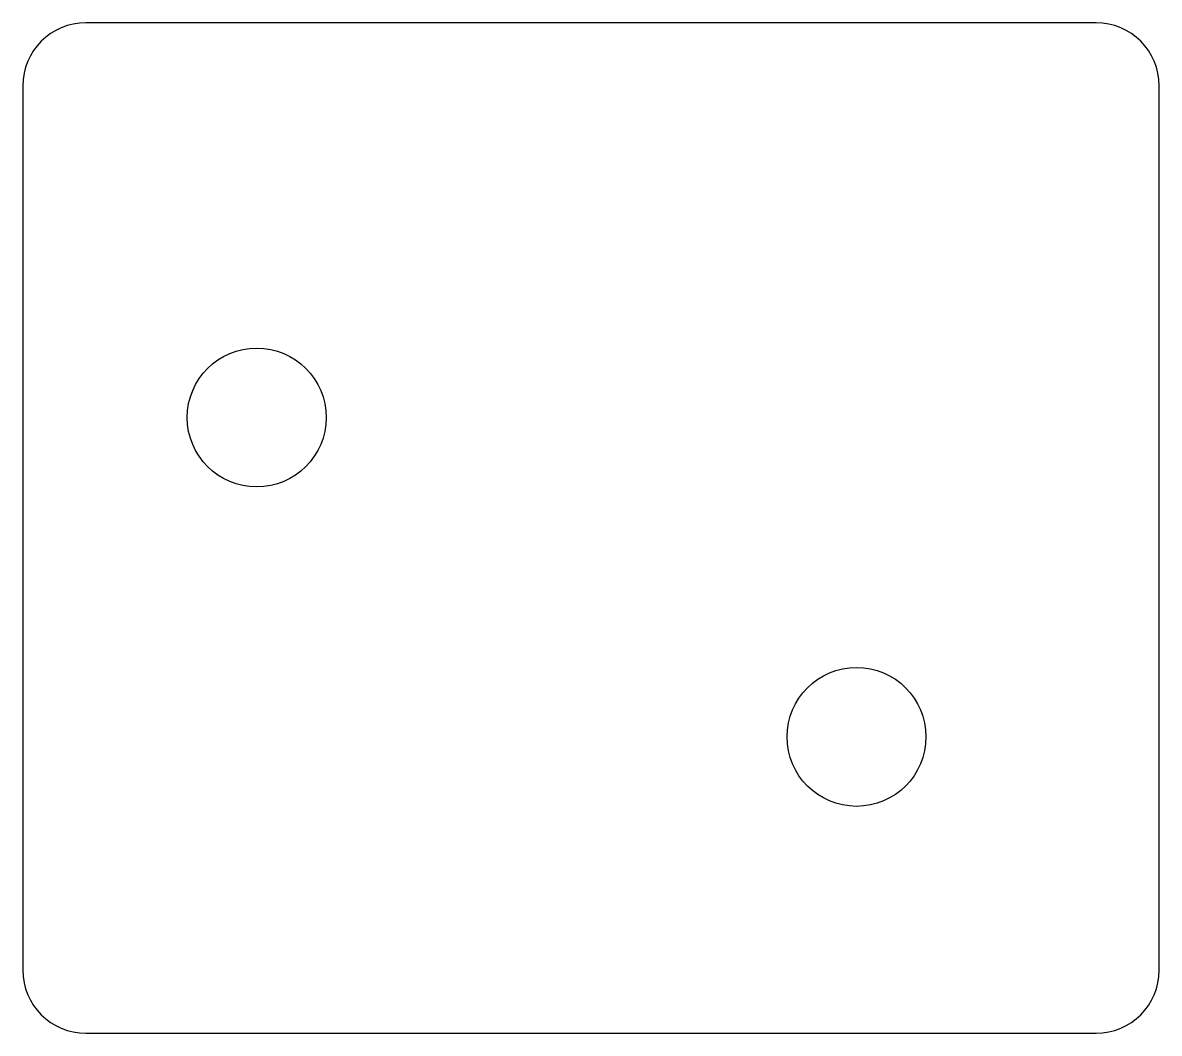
# Model space of a CAD drawing. Header units: millimetres. Extents: x 1.2 to 91.2, y 4.4 to 84.4.
import ezdxf

# ---------------------------------------------------------------- set-up
doc = ezdxf.new("R2010")
doc.units = ezdxf.units.MM
doc.layers.add('Pocket016', color=7, linetype='CONTINUOUS')

msp = doc.modelspace()

# ---------------------------------------------------------------- linework, layer by layer
at = {"layer": 'Pocket016'}
for p, q in [((86.228934, 84.366623), (6.228934, 84.366623)), ((86.228934, 84.366623, 2), (6.228934, 84.366623, 2)), ((6.228934, 84.366623), (6.228934, 84.366623, 2)), ((6.228934, 84.366623), (6.228934, 84.366623, 2)), ((86.228934, 84.366623), (6.228934, 84.366623)), ((86.228934, 84.366623, 2), (6.228934, 84.366623, 2)), ((86.228934, 84.366623), (86.228934, 84.366623, 2)), ((86.228934, 84.366623), (86.228934, 84.366623, 2)), ((1.228934, 79.366623), (1.228934, 9.366623)), ((1.228934, 79.366623, 2), (1.228934, 9.366623, 2)), ((1.228934, 79.366623), (1.228934, 79.366623, 2)), ((1.228934, 79.366623), (1.228934, 9.366623)), ((1.228934, 79.366623, 2), (1.228934, 9.366623, 2)), ((1.228934, 79.366623), (1.228934, 79.366623, 2)), ((91.228934, 9.366623), (91.228934, 79.366623)), ((91.228934, 9.366623, 2), (91.228934, 79.366623, 2)), ((91.228934, 79.366623), (91.228934, 79.366623, 2)), ((91.228934, 9.366623), (91.228934, 79.366623)), ((91.228934, 9.366623, 2), (91.228934, 79.366623, 2)), ((91.228934, 79.366623), (91.228934, 79.366623, 2)), ((25.256996, 53.116379, 2), (25.256996, 53.116379)), ((25.256996, 53.116379, 2), (25.256996, 53.116379)), ((72.755135, 27.830313, 2), (72.755135, 27.830313)), ((72.755135, 27.830313, 2), (72.755135, 27.830313)), ((1.228934, 9.366623), (1.228934, 9.366623, 2)), ((1.228934, 9.366623), (1.228934, 9.366623, 2)), ((91.228934, 9.366623), (91.228934, 9.366623, 2)), ((91.228934, 9.366623), (91.228934, 9.366623, 2)), ((6.228934, 4.366623), (6.228934, 4.366623, 2)), ((6.228934, 4.366623), (86.228934, 4.366623)), ((6.228934, 4.366623, 2), (86.228934, 4.366623, 2)), ((6.228934, 4.366623), (6.228934, 4.366623, 2)), ((6.228934, 4.366623), (86.228934, 4.366623)), ((6.228934, 4.366623, 2), (86.228934, 4.366623, 2)), ((86.228934, 4.366623), (86.228934, 4.366623, 2)), ((86.228934, 4.366623), (86.228934, 4.366623, 2))]:
    msp.add_line(p, q, dxfattribs=at)
for centre in [(19.756996, 53.116379), (19.756996, 53.116379, 2), (19.756996, 53.116379, 2), (19.756996, 53.116379), (67.255135, 27.830313), (67.255135, 27.830313, 2), (67.255135, 27.830313, 2), (67.255135, 27.830313)]:
    msp.add_circle(centre, 5.5, dxfattribs=at)
for centre, start, end in [((6.228934, 79.366623), 90, 180), ((6.228934, 79.366623, 2), 90, 180), ((6.228934, 79.366623), 90, 180), ((6.228934, 79.366623, 2), 90, 180), ((86.228934, 79.366623), 0, 90), ((86.228934, 79.366623, 2), 0, 90), ((86.228934, 79.366623), 0, 90), ((86.228934, 79.366623, 2), 0, 90), ((6.228934, 9.366623), 180, -90), ((6.228934, 9.366623, 2), 180, -90), ((6.228934, 9.366623), 180, -90), ((6.228934, 9.366623, 2), 180, -90), ((86.228934, 9.366623), -90, 0), ((86.228934, 9.366623, 2), -90, 0), ((86.228934, 9.366623), -90, 0), ((86.228934, 9.366623, 2), -90, 0)]:
    msp.add_arc(centre, 5, start, end, dxfattribs=at)

doc.saveas('drawing.dxf')
